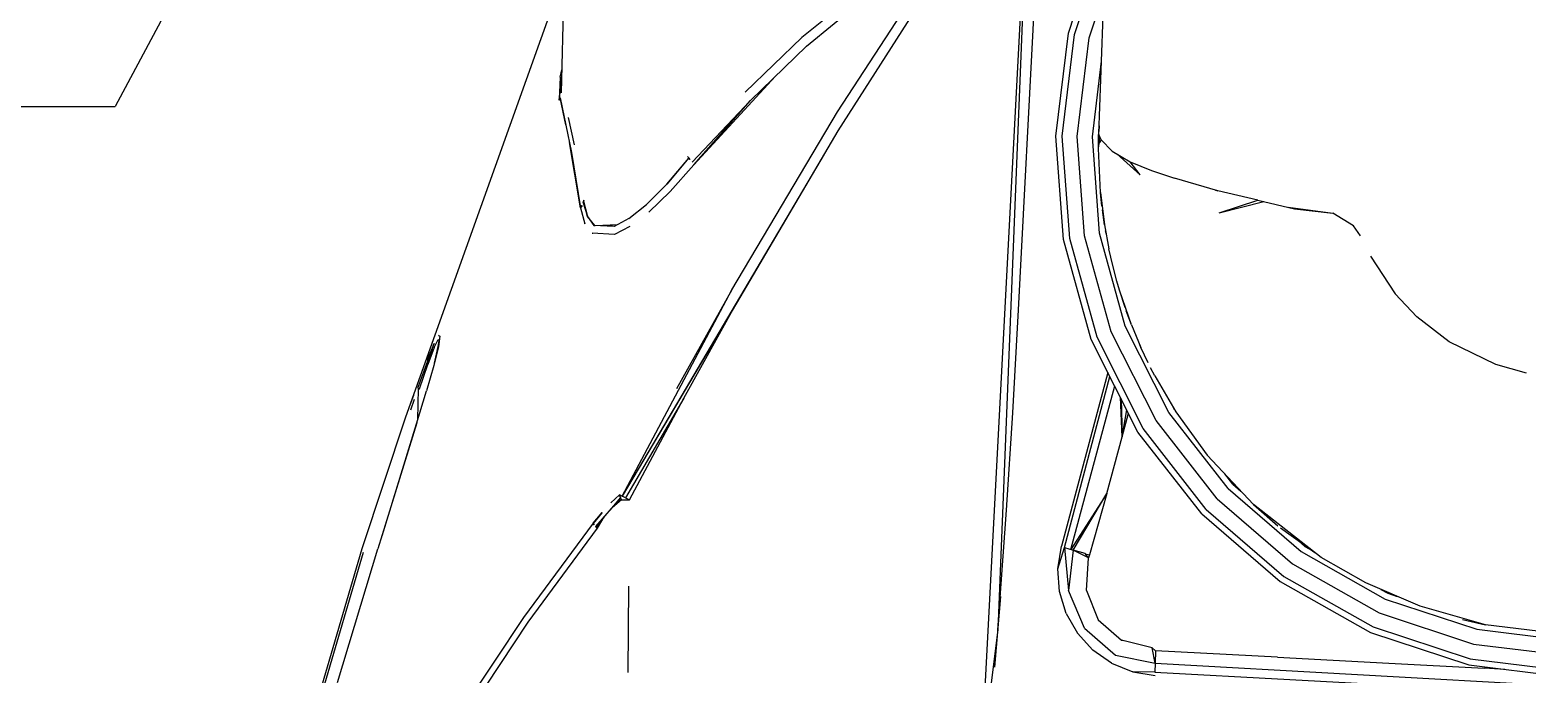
# Model space of a CAD drawing. Header units: millimetres. Extents: x -57554 to 16546, y 2142 to 98430.
# Drawn here: x -46032.6 to -45682.9, y 24897.8 to 25048.2 of the extents above; entities that cross this region are included whole.
import ezdxf

# ---------------------------------------------------------------- set-up
doc = ezdxf.new("R2010")
doc.units = ezdxf.units.MM
doc.layers.add('S-Z2-A_TEXTUAL_ANNOTATION', color=7, linetype='Continuous')

msp = doc.modelspace()

# ---------------------------------------------------------------- linework, layer by layer
at = {"color": 2, "linetype": 'Continuous'}
for p, q in [((-45908.49, 25033.46), (-45904.62, 25182.45)), ((-45801.71, 24982.79), (-45794.48, 25120.81)), ((-45782.91, 25023.83), (-45780.26, 25095.59)), ((-45810.36, 24877.98), (-45799.19, 25091.04)), ((-45799.19, 25091.04), (-45806.57, 24908.16)), ((-45790.04, 25047.42), (-45782.46, 25070.41)), ((-45788.61, 25047.1), (-45781.22, 25069.51)), ((-45843.96, 25029.08), (-45820.08, 25065.69)), ((-45944.81, 24957.89), (-45907.78, 25061.46)), ((-45821.15, 25060.14), (-45843.94, 25024.59)), ((-45839.19, 25056.95), (-45852.31, 25046.37)), ((-45785.16, 25046.33), (-45781.69, 25056.85)), ((-45851.25, 25044.39), (-45838.34, 25054.94)), ((-45852.31, 25046.37), (-45865.54, 25033.63)), ((-45792.98, 25023.39), (-45790.04, 25047.42)), ((-45791.52, 25023.35), (-45788.61, 25047.1)), ((-45787.98, 25023.27), (-45785.16, 25046.33)), ((-45851.25, 25044.39), (-45864.3, 25031.68)), ((-45908.75, 25037.14), (-45908.35, 25038.83)), ((-45908.36, 25038.69), (-45908.63, 25035.57)), ((-45784.45, 25023.19), (-45782.28, 25040.9)), ((-45908.75, 25037.14), (-45908.98, 25031.73)), ((-45908.98, 25031.73), (-45908.63, 25035.57)), ((-45908.75, 25037.14), (-45908.96, 25031.94)), ((-45858.48, 25037.35), (-45877.58, 25016.68)), ((-45908.98, 25031.73), (-45908.74, 25032.29)), ((-45908.97, 25031.73), (-45908.74, 25032.29)), ((-45908.74, 25032.29), (-45907.46, 25025.95)), ((-45907.46, 25025.98), (-45908.74, 25032.29)), ((-45877.92, 25017.27), (-45864.3, 25031.68)), ((-45877.58, 25016.68), (-45864.3, 25031.68)), ((-45868.69, 24987.47), (-45843.96, 25029.08)), ((-45907.46, 25025.95), (-45906.15, 25019.56)), ((-45906.9, 25027.72), (-45905.51, 25021.35)), ((-45843.94, 25024.59), (-45867.55, 24984.41)), ((-45782.98, 25023.18), (-45782.95, 25024.42)), ((-45782.85, 25025.77), (-45782.95, 25024.42)), ((-45782.95, 25024.42), (-45782.85, 25025.68)), ((-45782.91, 25023.83), (-45782.95, 25024.42)), ((-45904.03, 25006.62), (-45906.62, 25021.87)), ((-45791.18, 24999.25), (-45792.98, 25023.39)), ((-45789.74, 24999.5), (-45791.52, 25023.35)), ((-45786.26, 25000.1), (-45787.98, 25023.27)), ((-45782.77, 25000.71), (-45784.45, 25023.19)), ((-45783.02, 25020.45), (-45783.01, 25021.85)), ((-45783.02, 25020.45), (-45782.95, 25021.15)), ((-45783.01, 25021.85), (-45782.98, 25023.18)), ((-45782.95, 25021.15), (-45782.74, 25023.2)), ((-45782.95, 25021.15), (-45782.76, 25021.84)), ((-45782.74, 25023.2), (-45782.91, 25023.83)), ((-45782.43, 25022.53), (-45782.76, 25021.84)), ((-45782.43, 25022.53), (-45782.74, 25023.2)), ((-45781.84, 25021.93), (-45782.43, 25022.53)), ((-45782.43, 25022.53), (-45779.82, 25019.89)), ((-45904.03, 25006.62), (-45906.15, 25019.56)), ((-45906.15, 25019.56), (-45904.03, 25006.62)), ((-45847.11, 25019.19), (-45894.3, 24939.37)), ((-45878.7, 25018.27), (-45883.85, 25012.18)), ((-45883.85, 25012.18), (-45878.7, 25018.26)), ((-45879, 25018.6), (-45878.68, 25018.28)), ((-45878.4, 25017.92), (-45879, 25018.6)), ((-45878.4, 25017.92), (-45878.7, 25018.27)), ((-45782.55, 25010.22), (-45783.02, 25020.45)), ((-45779.82, 25019.89), (-45775.64, 25017.4)), ((-45778.76, 25019.26), (-45773.31, 25014.31)), ((-45877.58, 25016.68), (-45883.08, 25010.45)), ((-45773.31, 25014.31), (-45775.64, 25017.4)), ((-45775.64, 25017.4), (-45770.64, 25015.32)), ((-45770.64, 25015.32), (-45765.27, 25013.58)), ((-45883.85, 25012.18), (-45888.6, 25007.44)), ((-45883.08, 25010.45), (-45888.08, 25005.63)), ((-45755.12, 25010.58), (-45765.27, 25013.58)), ((-45755.69, 25010.75), (-45755.12, 25010.58)), ((-45745.77, 25008.4), (-45755.12, 25010.58)), ((-45904.03, 25006.62), (-45903.66, 25007.2)), ((-45903.66, 25007.2), (-45904.03, 25006.62)), ((-45903.4, 25007.81), (-45903.26, 25008.44)), ((-45903.3, 25008.2), (-45903.4, 25007.81)), ((-45903.4, 25007.81), (-45902.42, 25004.62)), ((-45903.4, 25007.81), (-45902.42, 25004.68)), ((-45902.42, 25004.62), (-45903.3, 25008.2)), ((-45903.26, 25008.44), (-45903.29, 25008.21)), ((-45903.29, 25008.21), (-45902.42, 25004.62)), ((-45892.77, 25004.13), (-45888.6, 25007.44)), ((-45888.6, 25007.44), (-45887.92, 25008.11)), ((-45782.21, 25007), (-45782.55, 25010.22)), ((-45782.55, 25010.22), (-45781.62, 25002.68)), ((-45754.82, 25005.5), (-45745.77, 25008.4)), ((-45754.82, 25005.5), (-45744.42, 25008.09)), ((-45745.77, 25008.4), (-45737.22, 25006.44)), ((-45904.03, 25006.62), (-45903, 25002.9)), ((-45900.64, 25002.51), (-45902.42, 25004.62)), ((-45902.42, 25004.62), (-45900.92, 25002.52)), ((-45892.77, 25004.13), (-45896.2, 25002.29)), ((-45781.62, 25002.68), (-45782.11, 25006.19)), ((-45738.74, 25006.79), (-45728.27, 25005.37)), ((-45737.22, 25006.44), (-45728.27, 25005.37)), ((-45723.47, 25002.46), (-45728.27, 25005.37)), ((-45903, 25002.9), (-45903.03, 25003.04)), ((-45901.28, 25000.71), (-45901.12, 25000.7)), ((-45896.11, 25000.42), (-45901.28, 25000.71)), ((-45900.92, 25002.52), (-45900.64, 25002.51)), ((-45896.2, 25002.29), (-45900.92, 25002.52)), ((-45900.52, 25002.51), (-45895.42, 25002.71)), ((-45897.69, 25002.36), (-45896.55, 25002.67)), ((-45892.47, 25002.27), (-45896.11, 25000.42)), ((-45780.04, 24977.72), (-45786.26, 25000.1)), ((-45776.75, 24979), (-45782.77, 25000.71)), ((-45781.62, 25002.68), (-45780.59, 24997.1)), ((-45781.33, 25000.96), (-45781.35, 25001.24)), ((-45781.24, 25000.63), (-45781.33, 25000.96)), ((-45721.8, 25000.13), (-45723.47, 25002.46)), ((-45784.71, 24975.92), (-45791.18, 24999.25)), ((-45783.34, 24976.45), (-45789.74, 24999.5)), ((-45779.68, 24993.14), (-45780.59, 24997.1)), ((-45778.73, 24989.55), (-45779.68, 24993.14)), ((-45719.48, 24995.33), (-45713.72, 24986.58)), ((-45778.11, 24987.45), (-45778.73, 24989.55)), ((-45894.3, 24939.37), (-45868.69, 24987.47)), ((-45868.69, 24987.47), (-45881.58, 24964.41)), ((-45776.78, 24983.36), (-45778.11, 24987.45)), ((-45775.3, 24979.32), (-45778.11, 24987.45)), ((-45713.72, 24986.58), (-45708.61, 24981.16)), ((-45867.55, 24984.41), (-45894.3, 24939.37)), ((-45879.86, 24962.23), (-45867.55, 24984.41)), ((-45803.05, 24958.78), (-45801.71, 24982.79)), ((-45775.3, 24979.32), (-45776.52, 24982.61)), ((-45766.6, 24958.87), (-45776.75, 24979)), ((-45775.3, 24979.32), (-45773.1, 24974.04)), ((-45701.11, 24975.39), (-45708.61, 24981.16)), ((-45937.06, 24975.64), (-45938.19, 24970.36)), ((-45938.18, 24974.04), (-45937.31, 24975.94)), ((-45937.36, 24973.73), (-45937.03, 24975.57)), ((-45937.06, 24975.68), (-45937.31, 24975.94)), ((-45937.06, 24975.68), (-45937.29, 24975.91)), ((-45936.86, 24976.65), (-45937.23, 24974.24)), ((-45937.19, 24976.9), (-45937.14, 24976.86)), ((-45937.19, 24976.9), (-45937.02, 24976.77)), ((-45937.18, 24974.7), (-45937.06, 24975.68)), ((-45937.18, 24974.71), (-45937.06, 24975.64)), ((-45937.18, 24974.71), (-45937.06, 24975.64)), ((-45937.14, 24976.86), (-45936.86, 24976.65)), ((-45937.02, 24976.77), (-45936.86, 24976.65)), ((-45773.81, 24954.3), (-45784.71, 24975.92)), ((-45772.57, 24955.09), (-45783.34, 24976.45)), ((-45769.58, 24956.98), (-45780.04, 24977.72)), ((-45938.36, 24974.67), (-45942.04, 24964.73)), ((-45938.23, 24974.99), (-45939.92, 24970.99)), ((-45939.66, 24970.05), (-45938.36, 24974.67)), ((-45938.18, 24974.04), (-45939.66, 24970.05)), ((-45938.36, 24974.67), (-45938.23, 24974.99)), ((-45937.23, 24974.24), (-45938.32, 24969.83)), ((-45937.29, 24974.09), (-45937.2, 24974.55)), ((-45773.1, 24974.04), (-45773.46, 24974.87)), ((-45771.39, 24970.43), (-45773.1, 24974.04)), ((-45690.22, 24970.06), (-45701.11, 24975.39)), ((-45941.65, 24964.4), (-45939.66, 24970.05)), ((-45938.32, 24969.83), (-45939.98, 24963.91)), ((-45769.87, 24967.42), (-45770.83, 24969.29)), ((-45683.04, 24968.06), (-45690.22, 24970.06)), ((-45780.83, 24968.22), (-45791.69, 24927.67)), ((-45790.98, 24927.35), (-45780.35, 24967.27)), ((-45789.44, 24926.86), (-45779.23, 24965.06)), ((-45769.87, 24967.42), (-45764.97, 24959.04)), ((-45943.9, 24960.41), (-45942.99, 24962.89)), ((-45943.67, 24959.47), (-45942.77, 24961.95)), ((-45942.35, 24956.19), (-45939.98, 24963.91)), ((-45942.04, 24964.73), (-45941.86, 24964.4)), ((-45941.86, 24964.4), (-45942.04, 24964.73)), ((-45942.02, 24957.26), (-45941.86, 24964.4)), ((-45941.86, 24964.4), (-45941.65, 24964.4)), ((-45941.86, 24964.4), (-45941.65, 24964.4)), ((-45879.86, 24962.23), (-45893.49, 24938.97)), ((-45892.59, 24938.5), (-45879.86, 24962.23)), ((-45777.46, 24953.17), (-45777.9, 24962.42)), ((-45777.72, 24962.05), (-45777.46, 24953.17)), ((-45804.48, 24936.08), (-45803.05, 24958.78)), ((-45777.46, 24953.17), (-45776.41, 24959.46)), ((-45777.46, 24953.17), (-45776.03, 24958.7)), ((-45752.72, 24941.12), (-45766.6, 24958.87)), ((-45765.36, 24959.66), (-45765.57, 24960.08)), ((-45765.23, 24959.49), (-45765.36, 24959.66)), ((-45764.97, 24959.04), (-45757.62, 24948.89)), ((-45955.02, 24927.12), (-45944.81, 24957.89)), ((-45942.24, 24956.48), (-45951.34, 24927.01)), ((-45950.38, 24930.1), (-45942.35, 24956.19)), ((-45757.84, 24936.24), (-45772.57, 24955.09)), ((-45755.28, 24938.68), (-45769.58, 24956.98)), ((-45781.04, 24939.96), (-45777.46, 24953.17)), ((-45758.9, 24935.23), (-45773.81, 24954.3)), ((-45757.62, 24948.89), (-45746.82, 24937.35)), ((-45751.66, 24942.13), (-45753.54, 24944.54)), ((-45752.72, 24941.12), (-45735.64, 24926.41)), ((-45751.66, 24942.13), (-45749.76, 24940.49)), ((-45894.7, 24938.95), (-45900.51, 24932.26)), ((-45894.93, 24939.66), (-45896.93, 24937.77)), ((-45896.93, 24937.77), (-45894.92, 24939.66)), ((-45896.57, 24936.68), (-45894.7, 24938.95)), ((-45894.47, 24938.5), (-45896.57, 24936.68)), ((-45896.57, 24936.68), (-45894.72, 24938.5)), ((-45894.93, 24939.66), (-45894.3, 24939.37)), ((-45894.85, 24939.33), (-45894.93, 24939.66)), ((-45894.3, 24939.37), (-45894.92, 24939.66)), ((-45894.85, 24939.33), (-45894.7, 24938.95)), ((-45894.72, 24938.5), (-45894.47, 24938.5)), ((-45894.7, 24938.95), (-45894.47, 24938.5)), ((-45894.47, 24938.5), (-45893.89, 24938.5)), ((-45893.49, 24938.97), (-45894.3, 24939.37)), ((-45893.89, 24938.5), (-45893.25, 24938.5)), ((-45893.49, 24938.97), (-45892.59, 24938.5)), ((-45893.25, 24938.5), (-45892.59, 24938.5)), ((-45781.04, 24939.96), (-45789.44, 24926.86)), ((-45788.95, 24926.71), (-45781.04, 24939.96)), ((-45781.04, 24939.96), (-45785.12, 24925.62)), ((-45755.28, 24938.68), (-45737.68, 24923.52)), ((-45746.82, 24937.35), (-45741.1, 24932.39)), ((-45730.99, 24925.04), (-45746.82, 24937.35)), ((-45901.1, 24933), (-45898.99, 24935.54)), ((-45898.99, 24935.54), (-45901.09, 24932.99)), ((-45896.57, 24936.68), (-45900.51, 24932.26)), ((-45898.46, 24934.54), (-45900.51, 24932.26)), ((-45898.46, 24934.54), (-45900.37, 24932.09)), ((-45900.35, 24932.1), (-45898.46, 24934.54)), ((-45900.09, 24931.84), (-45898.46, 24934.54)), ((-45898.46, 24934.54), (-45896.57, 24936.68)), ((-45806.57, 24908.16), (-45804.48, 24936.08)), ((-45758.9, 24935.23), (-45740.55, 24919.43)), ((-45757.84, 24936.24), (-45739.71, 24920.62)), ((-45901.1, 24933), (-45917.36, 24911.03)), ((-45916.26, 24909.89), (-45900.09, 24931.84)), ((-45900.85, 24932.65), (-45901.1, 24933)), ((-45901.09, 24932.99), (-45900.85, 24932.65)), ((-45900.51, 24932.26), (-45900.35, 24932.1)), ((-45900.51, 24932.26), (-45900.36, 24932.11)), ((-45900.09, 24931.84), (-45900.37, 24932.09)), ((-45900.35, 24932.1), (-45900.09, 24931.84)), ((-45740.49, 24931.91), (-45732.48, 24926.2)), ((-45964.42, 24895), (-45955.02, 24927.12)), ((-45960.79, 24895.85), (-45951.34, 24927.01)), ((-45955.13, 24926.75), (-45955.02, 24927.12)), ((-45792.49, 24922.4), (-45791.69, 24927.67)), ((-45792.49, 24922.4), (-45790.98, 24927.35)), ((-45790.98, 24927.35), (-45790.04, 24917.35)), ((-45790.98, 24927.35), (-45788.95, 24926.71)), ((-45788.95, 24926.71), (-45790.04, 24917.35)), ((-45785.32, 24924.92), (-45788.95, 24926.71)), ((-45786.14, 24925.92), (-45788.95, 24926.71)), ((-45736.47, 24929.05), (-45734.8, 24927.61)), ((-45734.8, 24927.61), (-45733.12, 24926.66)), ((-45954.79, 24926.22), (-45964.2, 24894.12)), ((-45785.32, 24924.92), (-45786.14, 24925.92)), ((-45786.13, 24925.91), (-45785.12, 24925.62)), ((-45785.85, 24917.29), (-45785.32, 24924.92)), ((-45785.12, 24925.62), (-45785.32, 24924.92)), ((-45737.68, 24923.52), (-45717.45, 24912.08)), ((-45735.64, 24926.41), (-45716.02, 24915.32)), ((-45720.55, 24919.08), (-45730.99, 24925.04)), ((-45792.11, 24917.08), (-45792.49, 24922.4)), ((-45739.71, 24920.62), (-45718.88, 24908.85)), ((-45892.91, 24898.14), (-45892.75, 24918.35)), ((-45790.56, 24911.98), (-45792.11, 24917.08)), ((-45786.25, 24908.53), (-45790.04, 24917.35)), ((-45785.85, 24917.29), (-45783.11, 24910.46)), ((-45740.55, 24919.43), (-45719.48, 24907.51)), ((-45707.86, 24913.63), (-45720.55, 24919.08)), ((-45717.06, 24917.57), (-45715.43, 24916.66)), ((-45715.43, 24916.66), (-45713.21, 24915.92)), ((-45805.92, 24915.93), (-45807.3, 24899.42)), ((-45716.02, 24915.32), (-45694.62, 24908.26)), ((-45692.6, 24909.33), (-45707.86, 24913.63)), ((-45917.36, 24911.03), (-45933.77, 24886.4)), ((-45932.58, 24885.27), (-45916.26, 24909.89)), ((-45790.56, 24911.98), (-45787.93, 24907.35)), ((-45783.11, 24910.46), (-45777.67, 24905.74)), ((-45717.45, 24912.08), (-45695.39, 24904.81)), ((-45697.95, 24910.58), (-45692.6, 24909.33)), ((-45694.62, 24909.8), (-45694.3, 24909.69)), ((-45694.3, 24909.69), (-45694.02, 24909.66)), ((-45674.3, 24907.05), (-45692.6, 24909.33)), ((-45806.57, 24908.16), (-45810.36, 24877.98)), ((-45784.33, 24903.41), (-45787.93, 24907.35)), ((-45786.25, 24908.53), (-45779.04, 24902.2)), ((-45777.67, 24905.74), (-45777.22, 24905.63)), ((-45770.45, 24903.93), (-45777.67, 24905.74)), ((-45719.48, 24907.51), (-45696.48, 24899.93)), ((-45718.88, 24908.85), (-45696.16, 24901.36)), ((-45694.62, 24908.26), (-45672.25, 24905.52)), ((-45779.96, 24900.37), (-45784.33, 24903.41)), ((-45779.04, 24902.2), (-45769.78, 24900.35)), ((-45769.78, 24900.35), (-45770.45, 24903.93)), ((-45770.45, 24903.93), (-45769.66, 24903.24)), ((-45769.66, 24903.24), (-45769.78, 24900.35)), ((-45741.21, 24901.73), (-45769.66, 24903.24)), ((-45695.39, 24904.81), (-45672.33, 24901.99)), ((-45779.96, 24900.37), (-45775.03, 24898.36)), ((-45769.78, 24900.35), (-45769.82, 24898.26)), ((-45769.78, 24900.35), (-45674.35, 24894.99)), ((-45741.21, 24901.73), (-45715.17, 24900.34)), ((-45715.17, 24900.34), (-45692.91, 24899.16)), ((-45696.48, 24899.93), (-45672.45, 24896.99)), ((-45696.16, 24901.36), (-45672.42, 24898.45)), ((-45688.12, 24898.91), (-45692.91, 24899.16)), ((-45775.03, 24898.36), (-45769.77, 24897.49)), ((-45769.82, 24898.26), (-45775.03, 24898.36)), ((-45769.82, 24898.26), (-45674.48, 24893.05))]:
    msp.add_line(p, q, dxfattribs=at)
at = {"layer": 'S-Z2-A_TEXTUAL_ANNOTATION'}
for p in [(-45689.22, 25635.26), (-46550.91, 25030.29)]:
    msp.add_line(p, (-46012.77, 25030.29), dxfattribs=at)

doc.saveas('drawing.dxf')
